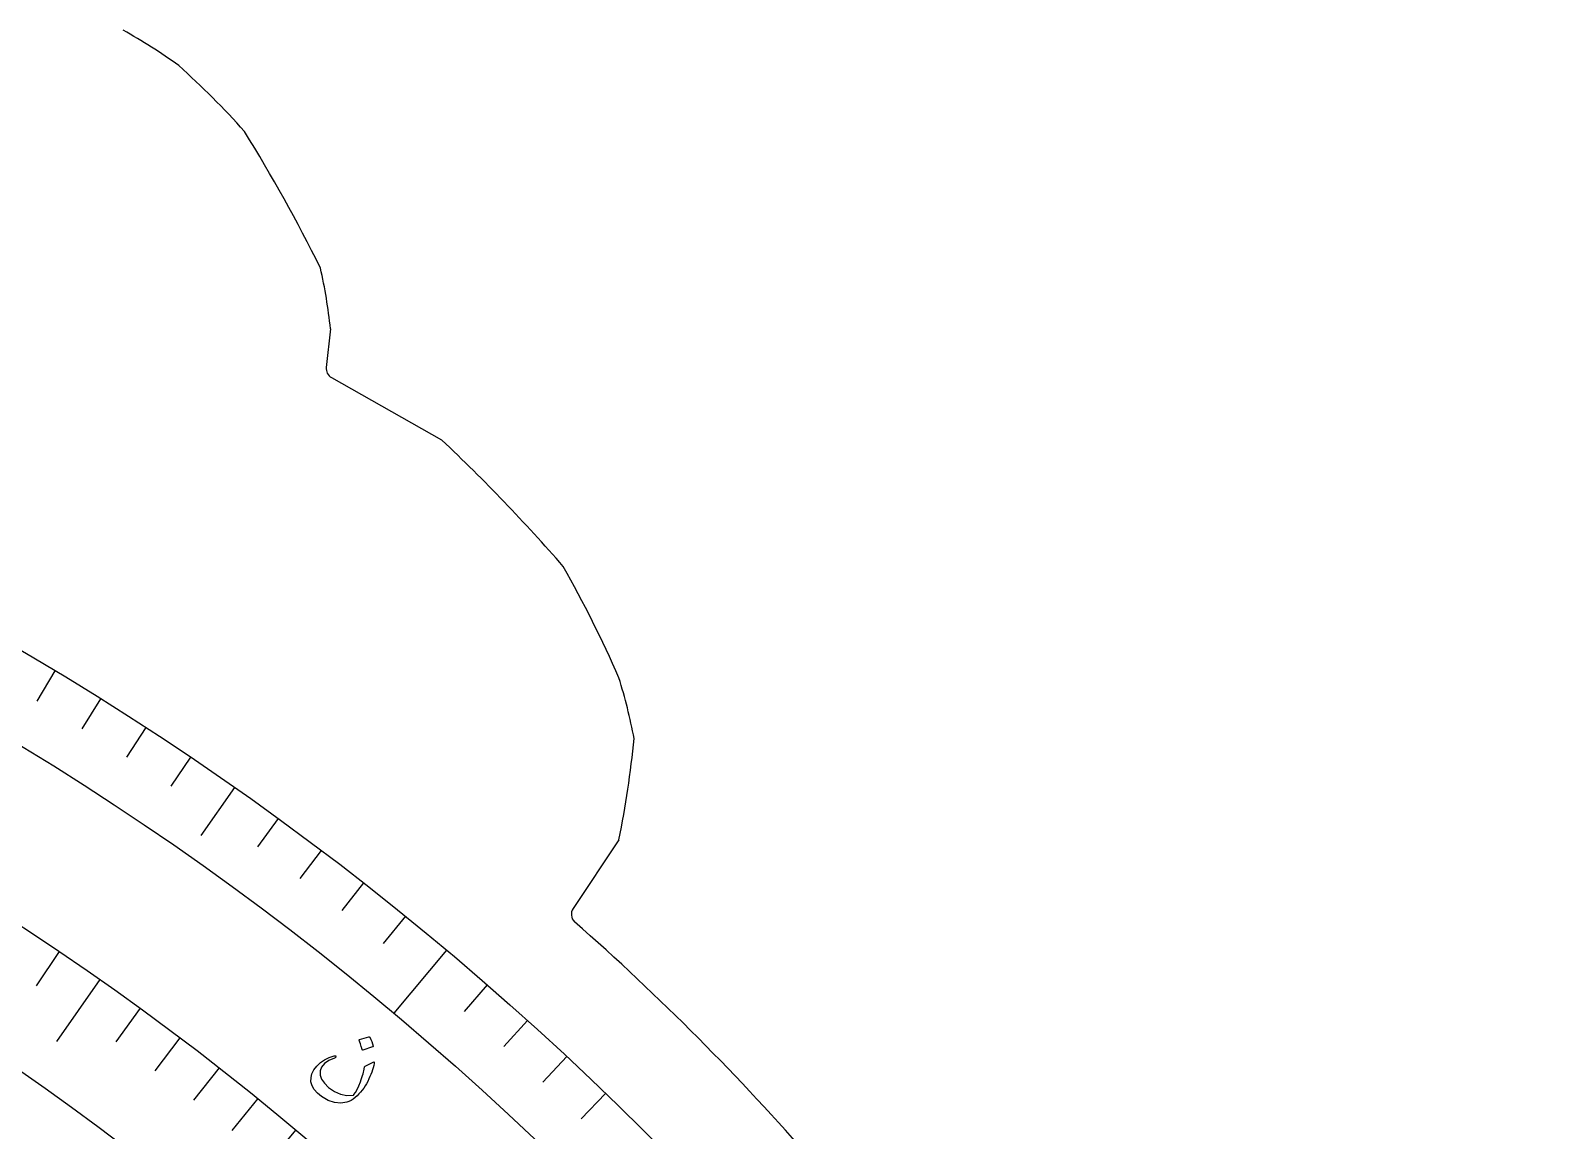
# Model space of a CAD drawing. Header units: millimetres. Extents: x -45 to 45, y -45 to 73.
# Drawn here: x 22.36 to 44.1, y 31.19 to 47.02 of the extents above; entities that cross this region are included whole.
import ezdxf

# ---------------------------------------------------------------- set-up
doc = ezdxf.new("R2010")
doc.units = ezdxf.units.MM
for name, color, linetype in [('CUT_OUTER', 1, 'Continuous'), ('ENGRAVE', 7, 'Continuous'), ('ENGRAVE_FINE', 8, 'Continuous'), ('TEXT', 5, 'Continuous')]:
    doc.layers.add(name, color=color, linetype=linetype)

msp = doc.modelspace()

# ---------------------------------------------------------------- linework, layer by layer
at = {"layer": 'CUT_OUTER'}
for points in [[(26.6767, 42.7234), (26.6765, 42.72), (26.615, 42.1671)], [(26.6902, 42.02), (28.2753, 41.1241), (28.2783, 41.1222)], [(30.8257, 35.3723), (30.8236, 35.3688), (30.166, 34.3829)]]:
    msp.add_lwpolyline(points, dxfattribs=at)
for centre, radius, start, end in [((19.9583, 40.2667), 7.7152, 53.99836, 61.05372), ((16.3389, 37.4071), 12.2199, 41.86511, 48.14021), ((4.6724, 32.7385), 24.4072, 26.41564, 31.696), ((18.9809, 41.8908), 7.7408, 6.1748, 12.732), ((26.764, 42.1505), 0.15, 173.64684, 240.52614), ((10.4617, 22.2711), 25.9383, 41.0417, 46.61593), ((14.5376, 30.5584), 17.7855, 23.67941, 29.44842), ((22.9883, 35.2787), 8.2033, 10.8866, 17.1775), ((16.2019, 38.3094), 14.9158, 348.64366, 354.30006), ((30.2908, 34.2996), 0.15, 146.29903, 224.99623), ((5.9574, 6.6393), 36.6907, 33.42987, 48.67621)]:
    msp.add_arc(centre, radius, start, end, dxfattribs=at)
at = {"layer": 'ENGRAVE'}
for points in [[(25.2947, 36.1246), (24.8108, 35.4334)], [(28.3469, 33.7826), (27.5876, 32.8777)], [(23.3589, 33.36), (22.7343, 32.4679)], [(26.1775, 31.1972), (25.223, 30.0596)]]:
    msp.add_lwpolyline(points, dxfattribs=at)
for radius in [44.1, 44.1, 42.9188, 40.725, 40.725, 38.9925, 35.775, 35.775, 33.885]:
    msp.add_circle((0, 0), radius, dxfattribs=at)
at = {"layer": 'ENGRAVE_FINE'}
for points in [[(22.7132, 37.8011), (22.4524, 37.3671)], [(23.3694, 37.3989), (23.1012, 36.9696)], [(24.0186, 36.9854), (23.7429, 36.5608)], [(24.6604, 36.5606), (24.3773, 36.1409)], [(25.9213, 35.6776), (25.6238, 35.2681)], [(26.54, 35.2198), (26.2354, 34.8155)], [(27.1507, 34.7513), (26.839, 34.3523)], [(27.753, 34.2721), (27.4344, 33.8787)], [(22.7731, 33.7626), (22.441, 33.2701)], [(28.9322, 33.2827), (28.6001, 32.9006)], [(23.9376, 32.9472), (23.5884, 32.4667)], [(29.5087, 32.7727), (29.1699, 32.3965)], [(24.5089, 32.5244), (24.1514, 32.05)], [(30.0761, 32.2527), (29.7309, 31.8825)], [(25.0728, 32.0917), (24.7071, 31.6237)], [(25.6291, 31.6493), (25.2553, 31.1876)], [(30.6344, 31.7229), (30.2828, 31.3587)]]:
    msp.add_lwpolyline(points, dxfattribs=at)
at = {"layer": 'TEXT'}
for points in [[(27.2296, 32.5359), (27.2325, 32.5361), (27.2355, 32.5352), (27.2386, 32.5331), (27.2419, 32.5299), (27.2583, 32.4994), (27.2714, 32.468), (27.2812, 32.4356), (27.2877, 32.4022), (27.2876, 32.398), (27.2864, 32.3948), (27.2841, 32.3925), (27.2806, 32.3912), (27.1419, 32.3464), (27.1378, 32.346), (27.1345, 32.3478), (27.132, 32.3519), (27.1303, 32.3582), (27.1288, 32.3637), (27.1264, 32.3721), (27.1229, 32.3835), (27.1184, 32.3979), (27.1128, 32.4153), (27.1058, 32.436), (27.0975, 32.4599), (27.0878, 32.487), (27.0868, 32.491), (27.0871, 32.4939), (27.0887, 32.4958), (27.0915, 32.4966)], [(27.3055, 32.1529), (27.2983, 32.1231), (27.2899, 32.0926), (27.2804, 32.0615), (27.2697, 32.0297), (27.2577, 31.9973), (27.2439, 31.9641), (27.2285, 31.9303), (27.2114, 31.8957), (27.1934, 31.8622), (27.1741, 31.83), (27.1536, 31.7993), (27.132, 31.7701), (27.1091, 31.7421), (27.0848, 31.7155), (27.0593, 31.6901), (27.0324, 31.6659), (27.002, 31.6424), (26.9712, 31.623), (26.9402, 31.6075), (26.9089, 31.596), (26.8237, 31.5816), (26.7353, 31.5904), (26.6436, 31.6222), (26.5486, 31.6769), (26.4875, 31.7256), (26.4416, 31.7774), (26.411, 31.8326), (26.3956, 31.8911), (26.396, 31.9496), (26.4101, 32.0068), (26.4379, 32.0626), (26.4795, 32.117), (26.5328, 32.1671), (26.5923, 32.2084), (26.658, 32.2408), (26.73, 32.2643), (26.7396, 32.2659), (26.747, 32.265), (26.7521, 32.2618), (26.7551, 32.2562), (26.756, 32.2489), (26.7526, 32.2424), (26.745, 32.2369), (26.7331, 32.2322), (26.6506, 32.1959), (26.5889, 32.1527), (26.548, 32.1025), (26.5277, 32.0456), (26.5277, 31.9864), (26.548, 31.9274), (26.5884, 31.8683), (26.6489, 31.8092), (26.7334, 31.7514), (26.8203, 31.7133), (26.9095, 31.6951), (27.0012, 31.6968), (27.0036, 31.6975), (27.0064, 31.6992), (27.0096, 31.702), (27.0131, 31.7058), (27.0378, 31.7384), (27.062, 31.7801), (27.0857, 31.831), (27.1089, 31.8912), (27.1196, 31.9223), (27.1292, 31.9516), (27.1377, 31.9789), (27.1451, 32.0044), (27.1513, 32.028), (27.1561, 32.0497), (27.1596, 32.0694), (27.1617, 32.0873), (27.1632, 32.0963), (27.1658, 32.1035), (27.1696, 32.109), (27.1746, 32.1126), (27.2899, 32.1726), (27.298, 32.1749), (27.3033, 32.1725), (27.3058, 32.1651), (27.3055, 32.1529)]]:
    msp.add_lwpolyline(points, close=True, dxfattribs=at)

doc.saveas('drawing.dxf')
